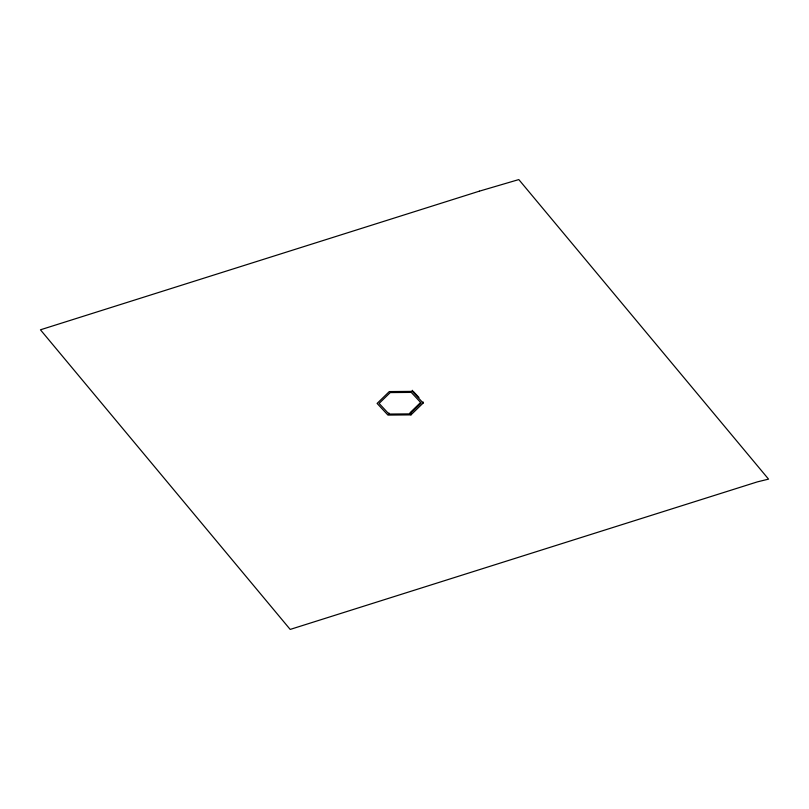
<?xml version="1.0" encoding="UTF-8"?>
<svg xmlns="http://www.w3.org/2000/svg" width="809" height="809" viewBox="0 0 809 809"><rect width="100%" height="100%" fill="white"/><g stroke="black" fill="none" stroke-linecap="round" stroke-linejoin="round"><path stroke-width="1.21" d="M420.265 402.811L409.991 412.802L410.032 413.884L388.998 414.056L379.108 403.418L390.241 392.587L411.275 392.405L421.176 403.054L410.032 413.884M423.168 403.034L412.327 391.374L389.301 391.576L377.105 403.428L387.946 415.088L410.972 414.886L423.168 403.034L423.117 401.962M413.116 391.202L418.951 397.482M412.287 390.302L412.327 391.374M410.932 413.814L410.972 414.886M388.957 412.984L388.998 414.056M479.373 191.167L40.45 329.799L290.188 629.422L757.406 481.861L768.55 479.13L518.812 179.578L479.373 191.167"/></g></svg>
